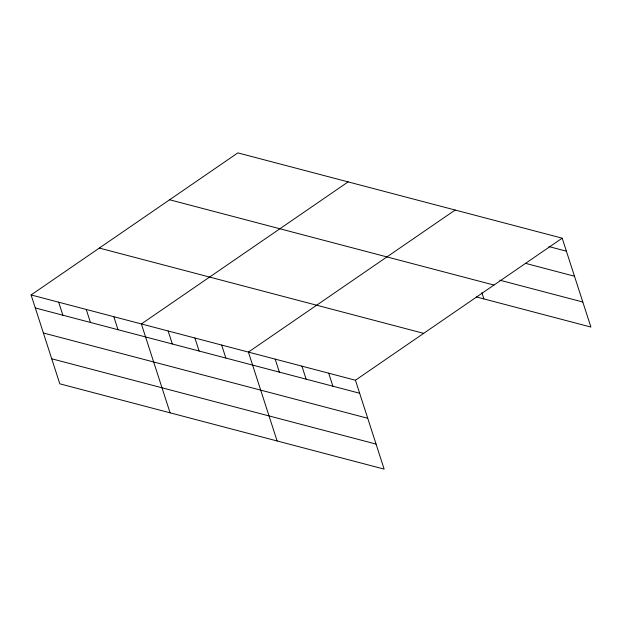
<?xml version="1.0" encoding="UTF-8"?>
<svg xmlns="http://www.w3.org/2000/svg" width="622" height="622" viewBox="0 0 622 622"><rect width="100%" height="100%" fill="white"/><g stroke="black" fill="none" stroke-linecap="round" stroke-linejoin="round"><path stroke-width="0.93" d="M31.1 294.945L355.442 380.229L384.147 469.112L59.805 383.821L31.1 294.945L237.853 152.888L562.195 238.179L590.9 327.055L476.483 296.966M348.126 181.888L141.373 323.945L170.086 412.821M455.164 210.034L248.411 352.091L277.117 440.967M355.442 380.229L562.195 238.179M548.861 246.569L566.393 251.179M525.574 263.363L574.479 276.222M499.769 280.18L582.814 302.02M169.627 199.771L493.961 285.055M99.326 248.069L423.668 333.353M35.298 307.952L359.64 393.236M43.384 332.988L367.726 418.272M51.719 358.785L376.061 444.069M481.848 292.651L483.869 298.91M328.68 373.192L332.887 386.2M301.927 366.156L306.125 379.163M275.165 359.119L279.364 372.127M221.65 345.055L225.848 358.054M194.896 338.018L199.094 351.018M168.134 330.982L172.333 343.982M113.81 316.691L118.009 329.699M86.24 309.445L90.439 322.453M58.67 302.191L62.869 315.198"/></g></svg>
